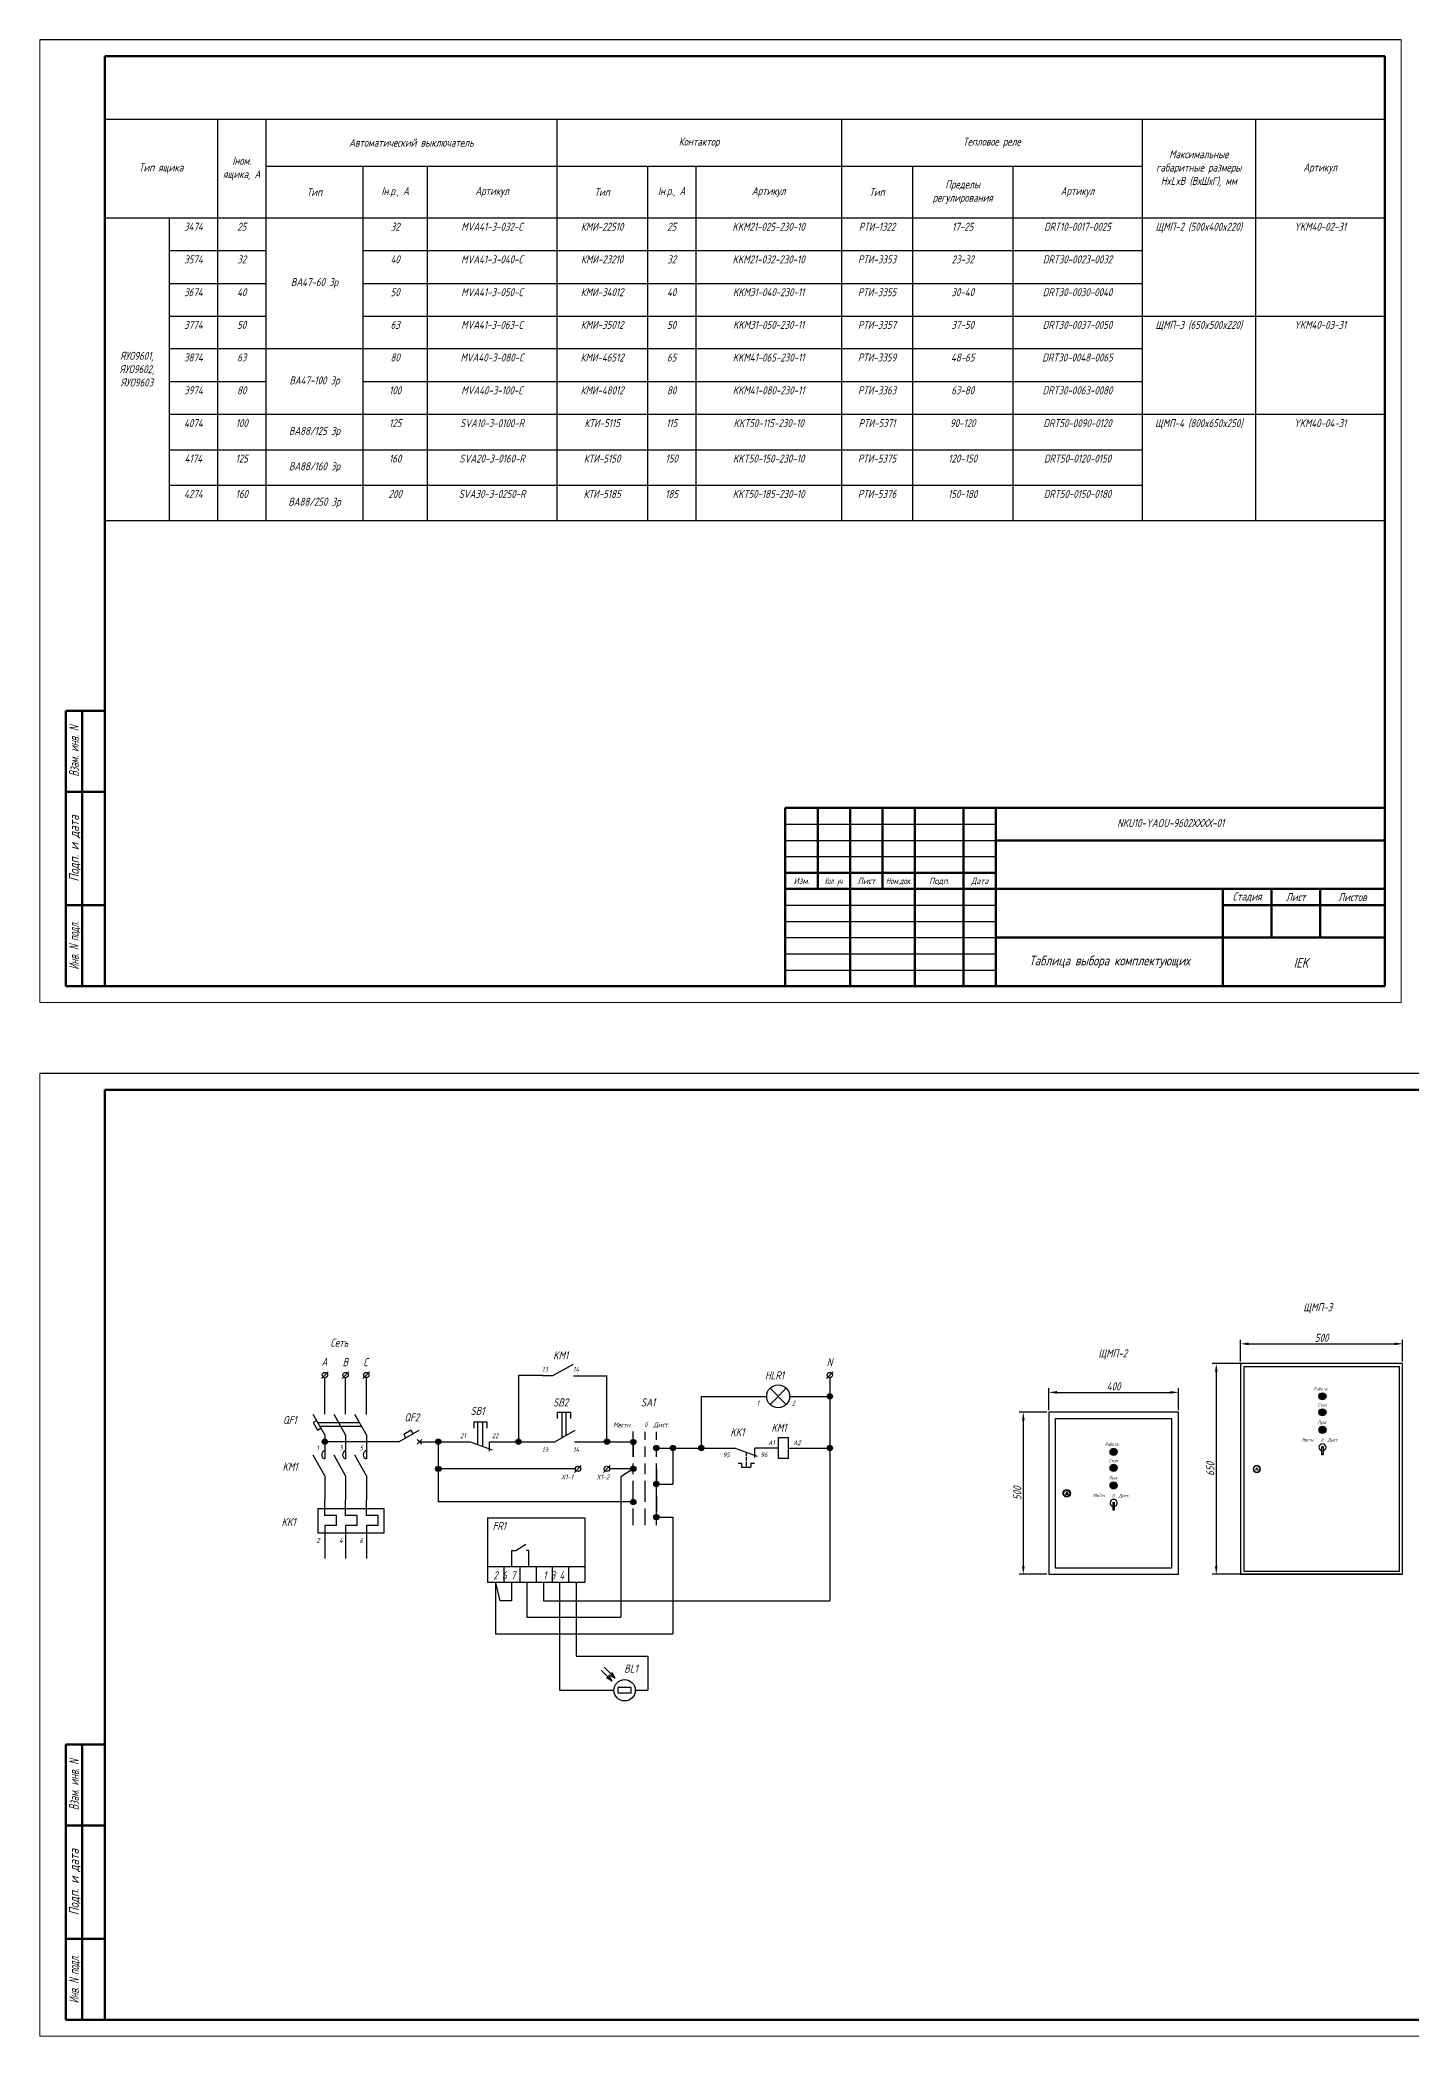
# Model space of a CAD drawing. Header units: millimetres. Extents: x 19817 to 20632, y 4601 to 5217.
# Drawn here: x 19817 to 20240, y 4601 to 5217 of the extents above; entities that cross this region are included whole.
import ezdxf
from ezdxf.enums import TextEntityAlignment as Align

# ---------------------------------------------------------------- set-up
doc = ezdxf.new("R2010")
doc.units = ezdxf.units.MM
for name, pattern in [('ACAD_ISO02W100', [15, 12, -3]), ('ACAD_ISO03W100', [30, 12, -18]), ('HIDDEN', [0.375, 0.25, -0.125])]:
    doc.linetypes.add(name, pattern=pattern)
for name, color, linetype, lineweight in [('1', 7, 'Continuous', 30), ('dimensh', 91, 'Continuous', 40), ('LAYER0VIEW0', 7, 'Continuous', 50), ('Штамп', 7, 'Continuous', 18), ('Электрические линии', 7, 'Continuous', 25)]:
    doc.layers.add(name, color=color, linetype=linetype, lineweight=lineweight)
doc.styles.add('GOST 2.304', font='CS_Gost2304.shx', dxfattribs={"oblique": 15, "height": 2.5})
doc.dimstyles.new('ISO-25', dxfattribs={"dimtxt": 2.5, "dimasz": 2.5, "dimexe": 1.25, "dimexo": 0.625, "dimtad": 1, "dimdec": 0, "dimlfac": 10, "dimtxsty": 'GOST 2.304', "dimcen": 2.5, "dimadec": 0, "dimazin": 0, "dimtfac": 1, "dimtdec": 0, "dimtmove": 0, "dimatfit": 3, "dimfxl": 0, "dimarcsym": 0})

# ---------------------------------------------------------------- blocks, each defined once
blk = doc.blocks.new('Фотореле ФР-7')
for p, q in [((-191979, 41565), (-192160, 41661)), ((-191979, 41565), (-192081, 41738)), ((-191890, 41655), (-192071, 41750)), ((-191890, 41655), (-191991, 41827))]:
    blk.add_line(p, q)
at = {"layer": 'Электрические линии'}
for p, q in [((-191979, 41565), (-192318, 41904)), ((-191890, 41655), (-192229, 41993))]:
    blk.add_line(p, q, dxfattribs=at)
blk.add_lwpolyline([(-191809, 41199), (-191392, 41199), (-191392, 41364), (-191809, 41364)], close=True, dxfattribs=at)
at = {"layer": 'Электрические линии', "ltscale": 0.000833333}
blk.add_circle((-191600, 41281), 329, dxfattribs=at)
blk = doc.blocks.new('*T22')
at = {"linetype": 'ByBlock', "lineweight": -2}
for p, q in [((0, 0), (395, 0)), ((0, 0), (0, -123.84)), ((34.8, 0), (34.8, -123.84)), ((49.74, 0), (49.74, -123.84)), ((139.48, 0), (139.48, -123.84)), ((227.33, 0), (227.33, -123.84)), ((320.13, 0), (320.13, -123.84)), ((355.07, 0), (355.07, -123.84)), ((395, 0), (395, -123.84)), ((49.74, -14.55), (320.13, -14.55)), ((79.67, -14.55), (79.67, -123.84)), ((99.54, -14.55), (99.54, -123.84)), ((167.46, -14.55), (167.46, -123.84)), ((182.39, -14.55), (182.39, -123.84)), ((249.26, -14.55), (249.26, -123.84)), ((0, -30.47), (395, -30.47)), ((19.87, -30.47), (19.87, -123.84)), ((280.2, -30.47), (280.2, -40.54)), ((19.87, -40.54), (49.74, -40.54)), ((79.67, -40.54), (320.13, -40.54)), ((19.87, -50.67), (49.74, -50.67)), ((79.67, -50.67), (320.13, -50.67)), ((19.87, -60.75), (49.74, -60.75)), ((79.67, -60.75), (395, -60.75)), ((280.2, -60.75), (280.2, -70.82)), ((19.87, -70.82), (320.13, -70.82)), ((19.87, -80.95), (49.74, -80.95)), ((79.67, -80.95), (320.13, -80.95)), ((19.87, -91.08), (395, -91.08)), ((280.2, -91.08), (280.2, -102)), ((19.87, -102), (320.13, -102)), ((19.87, -112.92), (320.13, -112.92)), ((0, -123.84), (395, -123.84))]:
    blk.add_line(p, q, dxfattribs=at)
at = {"color": 0, "linetype": 'ByBlock', "lineweight": -2}
for p, q in [((280.2, -14.55), (280.2, -30.47)), ((280.2, -40.54), (280.2, -60.75)), ((280.2, -70.82), (280.2, -91.08)), ((280.2, -102), (280.2, -123.84))]:
    blk.add_line(p, q, dxfattribs=at)
at = {"color": 0, "style": 'GOST 2.304'}
for s, insert, char_height, width, attachment_point in [('Автоматический выключатель', (94.61, -7.27), 2.4694, 86.7383, 5), ('Контактор', (183.4, -7.27), 2.469, 84.8522, 5), ('Тепловое реле', (273.73, -7.27), 2.4694, 89.8027, 5), ('Iном. ящика, А', (42.27, -15.23), 2.4694, 11.9342, 5), ('Максимальные габаритные размеры HxLxB (ВхШхГ), мм', (337.6, -15.23), 2.4694, 31.9342, 5), ('Тип ящика', (17.4, -15.23), 2.469, 31.804, 5), ('Артикул', (375.03, -15.23), 2.469, 36.9342, 5), ('Тип', (64.71, -22.51), 2.469, 26.9342, 5), ('Iн.р., А', (89.61, -22.51), 2.469, 16.8698, 5), ('Артикул', (119.51, -22.51), 2.469, 36.9342, 5), ('Тип', (153.47, -22.51), 2.469, 24.9837, 5), ('Iн.р., А', (174.93, -22.51), 2.469, 11.9342, 5), ('Артикул', (204.86, -22.51), 2.469, 41.9342, 5), ('Тип', (238.3, -22.51), 2.469, 18.9342, 5), ('Пределы регулирования', (264.73, -22.51), 2.4694, 27.9342, 5), ('Артикул', (300.16, -22.51), 2.469, 36.9342, 5), ('3474', (27.34, -31.97), 2.469, 11.9342, 2), ('25', (42.27, -31.97), 2.469, 11.9342, 2), ('32', (89.61, -31.97), 2.469, 16.8698, 2), ('MVA41-3-032-C', (119.51, -31.97), 2.4694, 36.9342, 2), ('КМИ-22510', (153.47, -31.97), 2.469, 24.9837, 2), ('25', (174.93, -31.97), 2.469, 11.9342, 2), ('KKM21-025-230-10', (204.86, -31.97), 2.4694, 41.9342, 2), ('РТИ-1322', (238.3, -31.97), 2.469, 18.9342, 2), ('17-25', (264.73, -31.97), 2.469, 27.9342, 2), ('DRT10-0017-0025', (300.16, -31.97), 2.4694, 36.9342, 2), ('ЩМП-2 (500x400x220)', (337.6, -31.97), 2.4694, 31.9342, 2), ('YKM40-02-31', (375.03, -31.97), 2.4694, 36.9342, 2), ('3574', (27.34, -42.04), 2.469, 11.9342, 2), ('32', (42.27, -42.04), 2.469, 11.9342, 2), ('40', (89.61, -42.04), 2.469, 16.8698, 2), ('MVA41-3-040-C', (119.51, -42.04), 2.4694, 36.9342, 2), ('КМИ-23210', (153.47, -42.04), 2.469, 24.9837, 2), ('32', (174.93, -42.04), 2.469, 11.9342, 2), ('KKM21-032-230-10', (204.86, -42.04), 2.4694, 41.9342, 2), ('РТИ-3353', (238.3, -42.04), 2.469, 18.9342, 2), ('23-32', (264.73, -42.04), 2.469, 27.9342, 2), ('DRT30-0023-0032', (300.16, -42.04), 2.4694, 36.9342, 2), ('ВА47-{\\C7;60} Зр', (64.71, -50.64), 2.4694, 26.9342, 5), ('3674', (27.34, -52.17), 2.469, 11.9342, 2), ('40', (42.27, -52.17), 2.469, 11.9342, 2), ('50', (89.61, -52.17), 2.469, 16.8698, 2), ('MVA41-3-050-C', (119.51, -52.17), 2.4694, 36.9342, 2), ('КМИ-34012', (153.47, -52.17), 2.469, 24.9837, 2), ('40', (174.93, -52.17), 2.469, 11.9342, 2), ('KKM31-040-230-11', (204.86, -52.17), 2.4694, 41.9342, 2), ('РТИ-3355', (238.3, -52.17), 2.469, 18.9342, 2), ('30-40', (264.73, -52.17), 2.469, 27.9342, 2), ('DRT30-0030-0040', (300.16, -52.17), 2.4694, 36.9342, 2), ('3774', (27.34, -62.25), 2.469, 11.9342, 2), ('50', (42.27, -62.25), 2.469, 11.9342, 2), ('63', (89.61, -62.25), 2.469, 16.8698, 2), ('MVA41-3-063-C', (119.51, -62.25), 2.4694, 36.9342, 2), ('КМИ-35012', (153.47, -62.25), 2.469, 24.9837, 2), ('50', (174.93, -62.25), 2.469, 11.9342, 2), ('KKM31-050-230-11', (204.86, -62.25), 2.4694, 41.9342, 2), ('РТИ-3357', (238.3, -62.25), 2.469, 18.9342, 2), ('37-50', (264.73, -62.25), 2.469, 27.9342, 2), ('DRT30-0037-0050', (300.16, -62.25), 2.4694, 36.9342, 2), ('ЩМП-3 (650x500x220)', (337.6, -62.25), 2.4694, 31.9342, 2), ('YKM40-03-31', (375.03, -62.25), 2.4694, 36.9342, 2), ('ЯУО9601, ЯУО9602, ЯУО9603', (9.93, -77.16), 2.4694, 16.8698, 5), ('3874', (27.34, -72.32), 2.469, 11.9342, 2), ('63', (42.27, -72.32), 2.469, 11.9342, 2), ('80', (89.61, -72.32), 2.469, 16.8698, 2), ('MVA40-3-080-C', (119.51, -72.32), 2.4694, 36.9342, 2), ('КМИ-46512', (153.47, -72.32), 2.469, 24.9837, 2), ('65', (174.93, -72.32), 2.469, 11.9342, 2), ('KKM41-065-230-11', (204.86, -72.32), 2.4694, 41.9342, 2), ('РТИ-3359', (238.3, -72.32), 2.469, 18.9342, 2), ('48-65', (264.73, -72.32), 2.469, 27.9342, 2), ('DRT30-0048-0065', (300.16, -72.32), 2.4694, 36.9342, 2), ('ВА47-100 Зр', (64.71, -80.95), 2.4694, 26.9342, 5), ('3974', (27.34, -82.45), 2.469, 11.9342, 2), ('80', (42.27, -82.45), 2.469, 11.9342, 2), ('100', (89.61, -82.45), 2.469, 16.8698, 2), ('MVA40-3-100-C', (119.51, -82.45), 2.4694, 36.9342, 2), ('КМИ-48012', (153.47, -82.45), 2.469, 24.9837, 2), ('80', (174.93, -82.45), 2.469, 11.9342, 2), ('KKM41-080-230-11', (204.86, -82.45), 2.4694, 41.9342, 2), ('РТИ-3363', (238.3, -82.45), 2.469, 18.9342, 2), ('63-80', (264.73, -82.45), 2.469, 27.9342, 2), ('DRT30-0063-0080', (300.16, -82.45), 2.4694, 36.9342, 2), ('ЩМП-4 (800x650x250)', (337.6, -92.58), 2.4694, 31.9342, 2), ('4074', (27.34, -92.58), 2.469, 11.9342, 2), ('100', (42.27, -92.58), 2.469, 11.9342, 2), ('ВА88/125 Зр', (64.71, -96.54), 2.4694, 26.9342, 5), ('125', (89.61, -92.58), 2.469, 16.8698, 2), ('SVA10-3-0100-R', (119.51, -92.58), 2.4694, 36.9342, 2), ('КТИ-5115', (153.47, -92.58), 2.469, 24.9837, 2), ('115', (174.93, -92.58), 2.469, 11.9342, 2), ('KKT50-115-230-10', (204.86, -92.58), 2.4694, 41.9342, 2), ('РТИ-5371', (238.3, -92.58), 2.469, 18.9342, 2), ('90-120', (264.73, -92.58), 2.469, 27.9342, 2), ('DRT50-0090-0120', (300.16, -92.58), 2.4694, 36.9342, 2), ('YKM40-04-31', (375.03, -92.58), 2.4694, 36.9342, 2), ('4174', (27.34, -103.5), 2.469, 11.9342, 2), ('125', (42.27, -103.5), 2.469, 11.9342, 2), ('160', (89.61, -103.5), 2.469, 16.8698, 2), ('SVA20-3-0160-R', (119.51, -103.5), 2.4694, 36.9342, 2), ('КТИ-5150', (153.47, -103.5), 2.469, 24.9837, 2), ('150', (174.93, -103.5), 2.469, 11.9342, 2), ('KKT50-150-230-10', (204.86, -103.5), 2.4694, 41.9342, 2), ('РТИ-5375', (238.3, -103.5), 2.469, 18.9342, 2), ('120-150', (264.73, -103.5), 2.469, 27.9342, 2), ('DRT50-0120-0150', (300.16, -103.5), 2.4694, 36.9342, 2), ('ВА88/160 Зр', (64.71, -107.46), 2.4694, 26.9342, 5), ('4274', (27.34, -114.42), 2.469, 11.9342, 2), ('160', (42.27, -114.42), 2.469, 11.9342, 2), ('ВА88/250 Зр', (64.71, -118.38), 2.4694, 26.9342, 5), ('200', (89.61, -114.42), 2.469, 16.8698, 2), ('SVA30-3-0250-R', (119.51, -114.42), 2.4694, 36.9342, 2), ('КТИ-5185', (153.47, -114.42), 2.469, 24.9837, 2), ('185', (174.93, -114.42), 2.469, 11.9342, 2), ('KKT50-185-230-10', (204.86, -114.42), 2.4694, 41.9342, 2), ('РТИ-5376', (238.3, -114.42), 2.469, 18.9342, 2), ('150-180', (264.73, -114.42), 2.469, 27.9342, 2), ('DRT50-0150-0180', (300.16, -114.42), 2.4694, 36.9342, 2)]:
    blk.add_mtext(s, dxfattribs=dict(at, insert=insert, char_height=char_height, width=width, attachment_point=attachment_point))
blk = doc.blocks.new('*D26')
at = {"color": 0, "lineweight": -2}
for p, q in [((20128.63, 4794.6), (20128.63, 4801.36)), ((20131.13, 4800.11), (20166.13, 4800.11)), ((20168.63, 4794.6), (20168.63, 4801.36))]:
    blk.add_line(p, q, dxfattribs=at)
at = {"color": 0}
for points in [[(20131.13, 4800.52), (20131.13, 4799.69), (20128.63, 4800.11)], [(20166.13, 4800.52), (20166.13, 4799.69), (20168.63, 4800.11)]]:
    blk.add_solid(points, dxfattribs=at)
at = {"layer": 'DEFPOINTS', "color": 0}
for p in [(20168.63, 4800.11), (20128.63, 4793.97), (20168.63, 4793.97)]:
    blk.add_point(p, dxfattribs=at)
at = {"color": 0, "insert": (20148.63, 4801.98), "char_height": 2.5, "attachment_point": 5, "style": 'GOST 2.304'}
blk.add_mtext('400', dxfattribs=at)
blk = doc.blocks.new('*D27')
at = {"color": 0, "lineweight": -2}
for p, q in [((20128.01, 4793.97), (20119.52, 4793.97)), ((20120.77, 4791.47), (20120.77, 4746.47)), ((20128.01, 4743.97), (20119.52, 4743.97))]:
    blk.add_line(p, q, dxfattribs=at)
at = {"color": 0}
for points in [[(20120.36, 4791.47), (20121.19, 4791.47), (20120.77, 4793.97)], [(20120.36, 4746.47), (20121.19, 4746.47), (20120.77, 4743.97)]]:
    blk.add_solid(points, dxfattribs=at)
at = {"layer": 'DEFPOINTS', "color": 0}
for p in [(20128.63, 4793.97), (20120.77, 4743.97), (20128.63, 4743.97)]:
    blk.add_point(p, dxfattribs=at)
at = {"color": 0, "insert": (20118.9, 4768.97), "char_height": 2.5, "attachment_point": 5, "rotation": 90, "style": 'GOST 2.304'}
blk.add_mtext('500', dxfattribs=at)
blk = doc.blocks.new('A$C6AA475F1')
at = {"layer": '1', "const_width": 1}
for points in [[(0, -0.7, -1.109836), (0.2, 0.7, 0.112972)], [(0, -0.7, 1.681988), (-0.6, 0.4, -0.112972)]]:
    blk.add_lwpolyline(points, format="xyb", dxfattribs=at)
blk = doc.blocks.new('A$C7DA16C92')
at = {"layer": '1'}
blk.add_blockref('A$C6AA475F1', (0, 0), dxfattribs=at)
blk = doc.blocks.new('*D28')
at = {"color": 0, "lineweight": -2}
for p, q in [((20237.2, 4808.97), (20179.07, 4808.97)), ((20180.32, 4806.47), (20180.32, 4746.47)), ((20237.2, 4743.97), (20179.07, 4743.97))]:
    blk.add_line(p, q, dxfattribs=at)
at = {"color": 0}
for points in [[(20179.9, 4806.47), (20180.74, 4806.47), (20180.32, 4808.97)], [(20179.9, 4746.47), (20180.74, 4746.47), (20180.32, 4743.97)]]:
    blk.add_solid(points, dxfattribs=at)
at = {"layer": 'DEFPOINTS', "color": 0}
for p in [(20237.82, 4808.97), (20180.32, 4743.97), (20237.82, 4743.97)]:
    blk.add_point(p, dxfattribs=at)
at = {"color": 0, "insert": (20178.45, 4776.47), "char_height": 2.5, "attachment_point": 5, "rotation": 90, "style": 'GOST 2.304'}
blk.add_mtext('650', dxfattribs=at)
blk = doc.blocks.new('*D29')
at = {"color": 0, "lineweight": -2}
for p, q in [((20187.82, 4809.6), (20187.82, 4816.33)), ((20190.32, 4815.08), (20235.32, 4815.08)), ((20237.82, 4809.6), (20237.82, 4816.33))]:
    blk.add_line(p, q, dxfattribs=at)
at = {"color": 0}
for points in [[(20190.32, 4815.49), (20190.32, 4814.66), (20187.82, 4815.08)], [(20235.32, 4815.49), (20235.32, 4814.66), (20237.82, 4815.08)]]:
    blk.add_solid(points, dxfattribs=at)
at = {"layer": 'DEFPOINTS', "color": 0}
for p in [(20237.82, 4815.08), (20187.82, 4808.97), (20237.82, 4808.97)]:
    blk.add_point(p, dxfattribs=at)
at = {"color": 0, "insert": (20212.82, 4816.95), "char_height": 2.5, "attachment_point": 5, "style": 'GOST 2.304'}
blk.add_mtext('500', dxfattribs=at)

msp = doc.modelspace()

# ---------------------------------------------------------------- hatches: boundary and pattern name
h = msp.add_hatch(color=256)
h.paths.add_polyline_path([(20061.08, 4799.69), (20061.08, 4798.05, 0.414214), (20061.9, 4798.87, 0.414214)])
h.paths.add_polyline_path([(20060.27, 4798.97, 0.450749), (20061.08, 4798.05), (20061.08, 4798.97)])
h.paths.add_polyline_path([(20061.08, 4799.69, 0.378599), (20060.27, 4798.97), (20061.08, 4798.97)])
h = msp.add_hatch(color=1)
edge = h.paths.add_edge_path()
edge.add_arc((20213.08, 4798.89), 1.1, 0, 360)
h = msp.add_hatch(color=1)
edge = h.paths.add_edge_path()
edge.add_arc((20213.08, 4793.95), 1.1, 0, 360)
h = msp.add_hatch(color=3)
edge = h.paths.add_edge_path()
edge.add_arc((20213.08, 4788.54), 1.1, 0, 360)
at = {"linetype": 'ACAD_ISO03W100'}
h = msp.add_hatch(color=256, dxfattribs=at)
edge = h.paths.add_edge_path()
edge.add_arc((19905.23, 4784.88), 0.818, 0, 360)
h = msp.add_hatch(color=256, dxfattribs=at)
edge = h.paths.add_edge_path()
edge.add_arc((19940.24, 4784.88), 0.818, 0, 360)
h = msp.add_hatch(color=256)
h.paths.add_polyline_path([(19965.01, 4785.7), (19965.01, 4784.06, 0.414214), (19965.82, 4784.88, 0.414214)])
h.paths.add_polyline_path([(19964.19, 4784.98, 0.450749), (19965.01, 4784.06), (19965.01, 4784.98)])
h.paths.add_polyline_path([(19965.01, 4785.7, 0.378599), (19964.19, 4784.98), (19965.01, 4784.98)])
h = msp.add_hatch(color=256)
h.paths.add_polyline_path([(19992.3, 4785.7), (19992.3, 4784.06, 0.414214), (19993.12, 4784.88, 0.414214)])
h.paths.add_polyline_path([(19991.49, 4784.98, 0.450749), (19992.3, 4784.06), (19992.3, 4784.98)])
h.paths.add_polyline_path([(19992.3, 4785.7, 0.378599), (19991.49, 4784.98), (19992.3, 4784.98)])
h = msp.add_hatch(color=256)
h.paths.add_polyline_path([(20000.41, 4785.6), (20000.41, 4783.96, 0.414214), (20001.22, 4784.78, 0.414214)])
h.paths.add_polyline_path([(19999.59, 4784.88, 0.450749), (20000.41, 4783.96), (20000.41, 4784.88)])
h.paths.add_polyline_path([(20000.41, 4785.6, 0.378599), (19999.59, 4784.88), (20000.41, 4784.88)])
h = msp.add_hatch(color=256)
h.paths.add_polyline_path([(20007.54, 4783.75), (20007.54, 4782.12, 0.414214), (20008.36, 4782.93, 0.414214)])
h.paths.add_polyline_path([(20006.73, 4783.03, 0.030787), (20006.72, 4782.93, 0.414214), (20007.54, 4782.12), (20007.54, 4783.03)])
h.paths.add_polyline_path([(20007.54, 4783.75, 0.378599), (20006.73, 4783.03), (20007.54, 4783.03)])
h = msp.add_hatch(color=256)
h.paths.add_polyline_path([(20012.66, 4783.75), (20012.66, 4782.12, 0.414214), (20013.48, 4782.93, 0.414214)])
h.paths.add_polyline_path([(20011.85, 4783.03, 0.450749), (20012.66, 4782.12), (20012.66, 4783.03)])
h.paths.add_polyline_path([(20012.66, 4783.75, 0.378599), (20011.85, 4783.03), (20012.66, 4783.03)])
h = msp.add_hatch(color=256)
h.paths.add_polyline_path([(20021.43, 4783.75), (20021.43, 4782.12, 0.414214), (20022.25, 4782.93, 0.414214)])
h.paths.add_polyline_path([(20020.62, 4783.03, 0.450749), (20021.43, 4782.12), (20021.43, 4783.03)])
h.paths.add_polyline_path([(20021.43, 4783.75, 0.378599), (20020.62, 4783.03), (20021.43, 4783.03)])
h = msp.add_hatch(color=256)
h.paths.add_polyline_path([(20061.08, 4783.75), (20061.08, 4782.12, 0.414214), (20061.9, 4782.93, 0.414214)])
h.paths.add_polyline_path([(20060.27, 4783.03, 0.450749), (20061.08, 4782.12), (20061.08, 4783.03)])
h.paths.add_polyline_path([(20061.08, 4783.75, 0.378599), (20060.27, 4783.03), (20061.08, 4783.03)])
h = msp.add_hatch(color=1)
edge = h.paths.add_edge_path()
edge.add_arc((20148.63, 4781.75), 1.1, 0, 360)
h = msp.add_hatch(color=256, dxfattribs=at)
edge = h.paths.add_edge_path()
edge.add_arc((19940.24, 4776.52), 0.818, 0, 360)
h = msp.add_hatch(color=256)
h.paths.add_polyline_path([(20000.41, 4777.34), (20000.41, 4775.7, 0.414214), (20001.22, 4776.52, 0.414214)])
h.paths.add_polyline_path([(19999.59, 4776.62, 0.030787), (19999.59, 4776.52, 0.414214), (20000.41, 4775.7), (20000.41, 4776.62)])
h.paths.add_polyline_path([(20000.41, 4777.34, 0.378599), (19999.59, 4776.62), (20000.41, 4776.62)])
h = msp.add_hatch(color=1)
edge = h.paths.add_edge_path()
edge.add_arc((20148.63, 4776.81), 1.1, 0, 360)
h = msp.add_hatch(color=256)
h.paths.add_polyline_path([(20007.54, 4772.63), (20007.54, 4770.99, 0.414214), (20008.36, 4771.81, 0.414214)])
h.paths.add_polyline_path([(20006.73, 4771.91, 0.030787), (20006.72, 4771.81, 0.414214), (20007.54, 4770.99), (20007.54, 4771.91)])
h.paths.add_polyline_path([(20007.54, 4772.63, 0.378599), (20006.73, 4771.91), (20007.54, 4771.91)])
h = msp.add_hatch(color=3)
edge = h.paths.add_edge_path()
edge.add_arc((20148.63, 4771.4), 1.1, 0, 360)
h = msp.add_hatch(color=256)
h.paths.add_polyline_path([(20000.41, 4767.13), (20000.41, 4765.49, 0.414214), (20001.22, 4766.31, 0.414214)])
h.paths.add_polyline_path([(19999.59, 4766.41, 0.030787), (19999.59, 4766.31, 0.414214), (20000.41, 4765.49), (20000.41, 4766.41)])
h.paths.add_polyline_path([(20000.41, 4767.13, 0.378599), (19999.59, 4766.41), (20000.41, 4766.41)])
h = msp.add_hatch(color=256)
h.paths.add_polyline_path([(20007.54, 4762.42), (20007.54, 4760.78, 0.414214), (20008.36, 4761.6, 0.414214)])
h.paths.add_polyline_path([(20006.73, 4761.7, 0.030787), (20006.72, 4761.6, 0.414214), (20007.54, 4760.78), (20007.54, 4761.7)])
h.paths.add_polyline_path([(20007.54, 4762.42, 0.378599), (20006.73, 4761.7), (20007.54, 4761.7)])

# ---------------------------------------------------------------- linework, layer by layer
at = {"color": 7, "ltscale": 100}
for p, q in [((20237.33, 5217.44), (19817.33, 5217.44)), ((19992.33, 5212.44), (20232.33, 5212.44)), ((20632.33, 4898.47), (19817.33, 4898.47))]:
    msp.add_line(p, q, dxfattribs=at)
at = {"color": 0, "linetype": 'ACAD_ISO03W100'}
for p, q in [((19906.27, 4806.48), (19904.18, 4804.38)), ((19912.65, 4806.48), (19910.57, 4804.38)), ((19919.06, 4806.49), (19916.98, 4804.39)), ((20062.09, 4806.49), (20060.01, 4804.39)), ((19984.38, 4777.54), (19982.3, 4775.43)), ((19993.32, 4777.54), (19991.23, 4775.43))]:
    msp.add_line(p, q, dxfattribs=at)
for p, q in [((19905.23, 4793.34), (19905.23, 4804.65)), ((19911.64, 4793.42), (19911.64, 4804.65)), ((19918.06, 4793.31), (19918.05, 4804.65)), ((19965.01, 4805.28), (19965.01, 4785.7)), ((19972.44, 4805.28), (19965.01, 4805.28)), ((19972.44, 4805.28), (19975.63, 4805.28)), ((19975.63, 4805.28), (19981.97, 4808.82)), ((19981.97, 4805.26), (19986.14, 4805.26)), ((19986.14, 4805.26), (19992.3, 4805.24)), ((19992.3, 4785.67), (19992.3, 4805.28)), ((20061.08, 4804.66), (20061.08, 4735.78)), ((20021.43, 4798.87), (20041.58, 4798.87)), ((20021.44, 4782.93), (20021.44, 4798.87)), ((20042.62, 4796.37), (20047.62, 4801.37)), ((20042.62, 4801.37), (20047.62, 4796.37)), ((20048.66, 4798.87), (20061.08, 4798.87)), ((19905.23, 4786.98), (19901.68, 4793.31)), ((19911.64, 4786.98), (19908.09, 4793.31)), ((19918.05, 4786.98), (19914.5, 4793.31)), ((19980.26, 4793.91), (19976.98, 4793.91)), ((19976.98, 4793.91), (19976.98, 4792.01)), ((19981.05, 4793.91), (19977.79, 4793.91)), ((19978.35, 4793.91), (19978.35, 4786.1)), ((19979.75, 4786.9), (19979.75, 4793.91)), ((19981.05, 4793.91), (19981.05, 4792.01)), ((19902.76, 4791.39), (19901.63, 4790.86)), ((19901.63, 4790.86), (19902.96, 4788.49)), ((19902.96, 4788.49), (19904.04, 4789.1)), ((19903.19, 4790.81), (19915.9, 4790.81)), ((19903.68, 4789.66), (19916.54, 4789.66)), ((19905.23, 4786.98), (19905.23, 4784.19)), ((19911.64, 4786.98), (19911.64, 4779.58)), ((19918.05, 4786.98), (19918.05, 4779.58)), ((19928.05, 4784.88), (19934.39, 4788.43)), ((19931.93, 4788.48), (19929.57, 4787.15)), ((19929.57, 4787.15), (19930.17, 4786.07)), ((19932.46, 4787.35), (19931.93, 4788.48)), ((19951.19, 4791), (19954.46, 4791)), ((19951.2, 4791), (19951.2, 4789.1)), ((19951.98, 4791), (19955.27, 4791)), ((19952.49, 4783.98), (19952.49, 4791)), ((19953.9, 4791), (19953.9, 4783.46)), ((19955.27, 4791), (19955.27, 4789.1)), ((19976.17, 4784.88), (19982.51, 4788.43)), ((20000.41, 4780.17), (20000.41, 4788.04)), ((20004.11, 4785.51), (20004.11, 4787.95)), ((20007.54, 4785.51), (20007.54, 4787.95)), ((19905.23, 4774.35), (19901.68, 4780.69)), ((19928.05, 4784.88), (19905.23, 4784.88)), ((19905.23, 4784.19), (19905.23, 4779.58)), ((19911.64, 4774.35), (19908.09, 4780.69)), ((19918.05, 4774.35), (19914.5, 4780.69)), ((19933.71, 4784.17), (19935.13, 4785.59)), ((19933.71, 4785.59), (19935.13, 4784.17)), ((19934.42, 4784.88), (19940.24, 4784.88)), ((19940.24, 4784.88), (19950.06, 4784.88)), ((19940.24, 4784.88), (19940.24, 4766.31)), ((19950.06, 4784.88), (19956.84, 4782.38)), ((19956.06, 4784.88), (19964.19, 4784.88)), ((19956.07, 4781.97), (19956.07, 4784.88)), ((19965.82, 4784.88), (19976.17, 4784.88)), ((19982.3, 4784.88), (19991.49, 4784.88)), ((19993.12, 4784.88), (19996.86, 4784.88)), ((19996.86, 4784.88), (20000.41, 4784.88)), ((20000.41, 4784.78), (20000.41, 4780.17)), ((20004.11, 4780.18), (20004.11, 4783.44)), ((20007.54, 4780.18), (20007.54, 4783.44)), ((20007.54, 4782.93), (20011.84, 4782.93)), ((20012.66, 4782.12), (20012.66, 4771.81)), ((20013.48, 4782.93), (20014.51, 4782.93)), ((20014.51, 4782.93), (20020.61, 4782.93)), ((20022.25, 4782.93), (20031.9, 4782.93)), ((20031.9, 4782.93), (20038.69, 4780.43)), ((20037.91, 4780.03), (20037.91, 4782.93)), ((20045.22, 4782.93), (20037.91, 4782.93)), ((20048.26, 4782.93), (20061.08, 4782.93)), ((19905.23, 4774.35), (19905.23, 4766.96)), ((19911.64, 4774.35), (19911.64, 4766.96)), ((19918.05, 4774.35), (19918.05, 4766.96)), ((19982.55, 4776.52), (19940.24, 4776.52)), ((20000.41, 4776.52), (19993.14, 4776.52)), ((20000.41, 4776.52), (19996.62, 4774.06)), ((19996.62, 4774.06), (19996.62, 4730.78)), ((20000.41, 4774.89), (20000.41, 4778.15)), ((20004.11, 4774.89), (20004.11, 4778.15)), ((20007.54, 4771.81), (20007.54, 4778.15)), ((20007.54, 4776.52), (20007.54, 4771.91)), ((20032.81, 4778.29), (20033.85, 4778.29)), ((20033.85, 4778.29), (20033.85, 4777.02)), ((20033.85, 4777.02), (20036.74, 4777.02)), ((20036.74, 4778.29), (20037.78, 4778.29)), ((20036.74, 4778.29), (20036.74, 4777.02)), ((20000.41, 4769.56), (20000.41, 4772.82)), ((20000.41, 4766.31), (20000.41, 4769.56)), ((20004.11, 4769.56), (20004.11, 4772.82)), ((20004.11, 4766.31), (20004.11, 4769.56)), ((20007.54, 4769.56), (20007.54, 4772.82)), ((20007.54, 4771.81), (20012.66, 4771.81)), ((20007.54, 4763.23), (20007.54, 4769.56)), ((20007.54, 4767.94), (20007.54, 4763.33)), ((20000.41, 4766.31), (19940.24, 4766.31)), ((20000.41, 4760.98), (20000.41, 4764.24)), ((20000.41, 4759.16), (20000.41, 4761.68)), ((20004.11, 4760.98), (20004.11, 4764.24)), ((20004.11, 4759.16), (20004.11, 4761.6)), ((20007.54, 4760.98), (20007.54, 4764.24)), ((20007.54, 4761.6), (20012.66, 4761.6)), ((20007.54, 4759.16), (20007.54, 4761.6)), ((20012.66, 4761.6), (20012.66, 4725.57)), ((19905.23, 4755.5), (19905.23, 4748.84)), ((19911.64, 4755.5), (19911.64, 4748.84)), ((19918.05, 4755.5), (19918.05, 4748.88)), ((19955.43, 4761.43), (19955.43, 4741.4)), ((19962.91, 4746.4), (19962.91, 4751.36)), ((19962.91, 4751.36), (19964.19, 4751.36)), ((19964.19, 4751.36), (19967.31, 4753.29)), ((19968.24, 4751.36), (19967.48, 4751.36)), ((19968.24, 4746.4), (19968.24, 4751.36)), ((19955.43, 4746.4), (19985.43, 4746.4)), ((19960.43, 4746.4), (19960.43, 4741.4)), ((19965.43, 4746.4), (19965.43, 4741.4)), ((19970.43, 4746.4), (19970.43, 4741.4)), ((19975.43, 4746.4), (19975.43, 4741.4)), ((19980.43, 4746.4), (19980.43, 4741.4)), ((19957.91, 4741.4), (19957.91, 4725.57)), ((19957.91, 4741.4), (19959.24, 4735.78)), ((19962.84, 4741.4), (19962.84, 4735.78)), ((19967.58, 4741.4), (19967.58, 4730.78)), ((19972.69, 4741.4), (19972.69, 4735.78)), ((19977.67, 4741.4), (19977.67, 4708.19)), ((19982.76, 4741.4), (19982.76, 4718.75)), ((19962.84, 4735.78), (19959.24, 4735.78)), ((19967.58, 4730.78), (19996.62, 4730.78)), ((19972.69, 4735.78), (20061.08, 4735.78)), ((19957.91, 4725.57), (20012.66, 4725.57)), ((19982.76, 4718.75), (20004.93, 4718.75)), ((20004.93, 4718.75), (20004.93, 4708.19)), ((20001.01, 4708.19), (20004.93, 4708.19))]:
    msp.add_line(p, q)
at = {"linetype": 'ACAD_ISO02W100', "ltscale": 0.1}
msp.add_line((20035.29, 4781.68), (20035.29, 4777.02), dxfattribs=at)
at = {"color": 0}
for p, q in [((19905.23, 4762.16), (19905.23, 4766.96)), ((19908.86, 4762.16), (19905.23, 4762.16)), ((19908.86, 4759.06), (19908.86, 4762.16)), ((19911.64, 4762.16), (19911.64, 4766.96)), ((19915.27, 4762.16), (19911.64, 4762.16)), ((19915.27, 4759.06), (19915.27, 4762.16)), ((19918.05, 4762.16), (19918.05, 4766.96)), ((19921.68, 4762.16), (19918.05, 4762.16)), ((19921.68, 4759.06), (19921.68, 4762.16)), ((19905.23, 4759.06), (19905.23, 4755.5)), ((19908.86, 4759.06), (19905.23, 4759.06)), ((19911.64, 4759.06), (19911.64, 4755.5)), ((19915.27, 4759.06), (19911.64, 4759.06)), ((19918.05, 4759.06), (19918.05, 4755.5)), ((19921.68, 4759.06), (19918.05, 4759.06))]:
    msp.add_line(p, q, dxfattribs=at)
for points in [[(20237.82, 4743.97), (20237.82, 4808.97), (20187.82, 4808.97), (20187.82, 4743.97)], [(20236.82, 4744.97), (20236.82, 4807.97), (20188.82, 4807.97), (20188.82, 4744.97)], [(20168.63, 4743.97), (20168.63, 4793.97), (20128.63, 4793.97), (20128.63, 4743.97)], [(20045.22, 4786.16), (20048.26, 4786.16), (20048.26, 4779.71), (20045.22, 4779.71)], [(20166.63, 4745.97), (20166.63, 4791.97), (20130.63, 4791.97), (20130.63, 4745.97)], [(20212.92, 4783.4), (20213.27, 4783.4), (20213.27, 4780.86), (20212.92, 4780.86)], [(19903.23, 4764.23), (19923.49, 4764.23), (19923.49, 4756.7), (19903.23, 4756.7)], [(20148.47, 4766.26), (20148.82, 4766.26), (20148.82, 4763.72), (20148.47, 4763.72)]]:
    msp.add_lwpolyline(points, close=True)
msp.add_lwpolyline([(19955.43, 4761.43), (19985.43, 4761.43), (19985.43, 4741.4), (19955.43, 4741.4)])
at = {"color": 0, "linetype": 'ByBlock'}
for centre in [(19905.26, 4805.46), (19911.64, 4805.46), (19918.05, 4805.47), (20061.08, 4805.47), (20061.08, 4798.87), (20061.08, 4798.87), (19905.23, 4784.88), (19940.24, 4784.88), (19965.01, 4784.88), (19965.01, 4784.88), (19992.3, 4784.88), (19992.3, 4784.88), (20000.41, 4784.78), (20007.54, 4782.93), (20012.66, 4782.93), (20012.66, 4782.93), (20021.43, 4782.93), (20021.43, 4782.93), (20061.08, 4782.93), (20061.08, 4782.93), (19940.24, 4776.52), (19983.37, 4776.52), (19992.3, 4776.52), (20000.41, 4776.52), (20007.54, 4771.81), (20000.41, 4766.31), (20007.54, 4761.6)]:
    msp.add_circle(centre, 0.818, dxfattribs=at)
for centre, radius in [((20045.12, 4798.87), 3.54), ((20213.08, 4798.89), 1.1), ((20213.08, 4793.95), 1.1), ((20213.08, 4788.54), 1.1), ((20148.63, 4781.75), 1.1), ((20148.63, 4776.81), 1.1), ((20148.63, 4771.4), 1.1)]:
    msp.add_circle(centre, radius)
for centre, radius, start, end in [((19905.61, 4780.85), 1.33, 106.86289, 253.13711), ((19912.02, 4780.85), 1.33, 106.86289, 253.13711), ((19918.43, 4780.85), 1.33, 106.86289, 253.13711), ((20213.08, 4783.13), 1.1, 279.89144, 261.80976), ((20148.63, 4765.99), 1.1, 279.89144, 261.80976)]:
    msp.add_arc(centre, radius, start, end)
at = {"layer": 'LAYER0VIEW0', "color": 0, "linetype": 'Continuous', "lineweight": 20, "flags": 128}
msp.add_lwpolyline([(20192.82, 4776.94), (20192.42, 4776.24), (20193.22, 4776.24)], close=True, dxfattribs=at)
at = {"layer": 'LAYER0VIEW0', "linetype": 'Continuous', "lineweight": -2, "flags": 128}
msp.add_lwpolyline([(20134.17, 4769.44), (20133.77, 4768.74), (20134.57, 4768.74)], close=True, dxfattribs=at)
at = {"layer": 'LAYER0VIEW0', "color": 0, "lineweight": 20}
for radius in [1.15, 1.15, 0.95]:
    msp.add_circle((20192.82, 4776.47), radius, dxfattribs=at)
at = {"layer": 'LAYER0VIEW0', "lineweight": -2}
for radius in [1.15, 1.15, 0.95]:
    msp.add_circle((20134.17, 4768.97), radius, dxfattribs=at)
at = {"layer": 'Штамп', "ltscale": 0.083333}
for p, q in [((19817.33, 5217.44), (19817.33, 4920.44)), ((20237.33, 5217.44), (20237.33, 4920.44)), ((20237.33, 4920.44), (19817.33, 4920.44)), ((19817.33, 4898.47), (19817.33, 4601.47)), ((20632.33, 4601.47), (19817.33, 4601.47))]:
    msp.add_line(p, q, dxfattribs=at)
at = {"layer": 'Штамп', "color": 7, "ltscale": 0.083333}
for p, q in [((19817.33, 5217.44), (20237.33, 5217.44)), ((19817.33, 4898.47), (20237.33, 4898.47))]:
    msp.add_line(p, q, dxfattribs=at)
at = {"layer": 'Штамп', "color": 7, "lineweight": 60, "ltscale": 0.083333}
for p, q in [((20232.33, 5212.44), (19837.33, 5212.44)), ((20627.33, 4893.47), (19837.33, 4893.47)), ((19825.33, 4606.47), (20442.33, 4606.47))]:
    msp.add_line(p, q, dxfattribs=at)
at = {"layer": 'Штамп', "lineweight": 60, "ltscale": 0.083333}
for p, q in [((19837.33, 5212.44), (19837.33, 4925.44)), ((20232.33, 4925.44), (20232.33, 5212.44)), ((19825.33, 4925.44), (20230.23, 4925.44)), ((19837.33, 4893.47), (19837.33, 4606.47))]:
    msp.add_line(p, q, dxfattribs=at)
at = {"layer": 'Штамп', "linetype": 'Continuous', "lineweight": 60}
for p, q in [((19825.33, 4925.44), (19825.33, 5010.44)), ((19825.33, 5010.44), (19837.33, 5010.44)), ((19830.33, 4925.44), (19830.33, 5010.44)), ((19825.33, 4985.44), (19837.33, 4985.44)), ((19825.33, 4950.44), (19837.33, 4950.44)), ((19837.33, 4925.44), (19825.33, 4925.44)), ((19825.33, 4606.47), (19825.33, 4691.47)), ((19825.33, 4691.47), (19837.33, 4691.47)), ((19830.33, 4606.47), (19830.33, 4691.47)), ((19825.33, 4666.47), (19837.33, 4666.47)), ((19825.33, 4631.47), (19837.33, 4631.47)), ((19837.33, 4606.47), (19825.33, 4606.47))]:
    msp.add_line(p, q, dxfattribs=at)
at = {"layer": 'Штамп', "linetype": 'Continuous', "lineweight": 60, "ltscale": 0.5}
for p, q in [((20047.33, 4980.44), (20232.33, 4980.44)), ((20047.33, 4925.44), (20047.33, 4980.44)), ((20057.33, 4980.44), (20057.33, 4955.44)), ((20067.33, 4980.44), (20067.33, 4925.44)), ((20077.33, 4980.44), (20077.33, 4955.44)), ((20087.33, 4980.44), (20087.33, 4925.44)), ((20102.33, 4980.44), (20102.33, 4925.44)), ((20112.33, 4925.44), (20112.33, 4980.43)), ((20232.33, 4925.44), (20232.33, 4980.44)), ((20112.33, 4970.44), (20232.33, 4970.44)), ((20047.33, 4960.44), (20112.33, 4960.44)), ((20047.33, 4955.44), (20232.33, 4955.44)), ((20182.33, 4925.44), (20182.33, 4955.44)), ((20182.33, 4955.44), (20182.33, 4925.44)), ((20197.33, 4955.44), (20197.33, 4940.44)), ((20212.33, 4955.44), (20212.33, 4940.44)), ((20182.33, 4950.44), (20232.33, 4950.44)), ((20112.33, 4940.44), (20232.33, 4940.44)), ((20047.33, 4925.44), (20232.33, 4925.44))]:
    msp.add_line(p, q, dxfattribs=at)
at = {"layer": 'Штамп', "linetype": 'Continuous', "lineweight": 25, "ltscale": 0.5}
for p, q in [((20047.33, 4975.44), (20112.33, 4975.44)), ((20047.33, 4970.44), (20112.33, 4970.44)), ((20047.33, 4965.44), (20112.33, 4965.44)), ((20047.33, 4950.44), (20112.33, 4950.44)), ((20047.33, 4945.44), (20112.33, 4945.44)), ((20047.33, 4940.44), (20112.33, 4940.44)), ((20047.33, 4935.44), (20112.33, 4935.44)), ((20047.33, 4930.44), (20112.33, 4930.44))]:
    msp.add_line(p, q, dxfattribs=at)
at = {"layer": 'Штамп', "ltscale": 0.5}
for p, q in [((20182.33, 4955.44), (20232.33, 4955.44)), ((20232.33, 4955.44), (20232.33, 4939.33))]:
    msp.add_line(p, q, dxfattribs=at)
at = {"layer": 'Электрические линии', "ltscale": 0.000833333}
msp.add_line((19977.67, 4708.19), (19994.43, 4708.19), dxfattribs=at)

# ---------------------------------------------------------------- block references
msp.add_blockref('*T22', (19837.33, 5193))
at = {"xscale": 0.01, "yscale": 0.01, "zscale": 0.01}
msp.add_blockref('Фотореле ФР-7', (21913.73, 4295.37), dxfattribs=at)
at = {"layer": 'dimensh', "color": 0, "lineweight": 20, "xscale": -0.1, "yscale": 0.1, "zscale": 0.1}
msp.add_blockref('A$C7DA16C92', (20192.76, 4776.55), dxfattribs=at)

# ---------------------------------------------------------------- texts
at = {"style": 'GOST 2.304', "oblique": 15}
for s, height, p in [('A', 2.5, (19904.24, 4808.29)), ('Сеть', 2.5, (19906.98, 4814.2)), ('KM1', 2.5, (19975.68, 4810.25)), ('B', 2.5, (19910.72, 4808.18)), ('C', 2.5, (19917.09, 4808.18)), ('13', 1.5, (19972.26, 4806.46)), ('14', 1.5, (19981.85, 4806.46)), ('HLR1', 2.5, (20041.05, 4804.09)), ('N', 2.5, (20060.12, 4808.18)), ('QF1', 2.5, (19892.31, 4790.31)), ('QF2', 2.5, (19929.79, 4791.13)), ('SB1', 2.5, (19950.2, 4793.13)), ('SB2', 2.5, (19975.68, 4795.75)), ('SA1', 2.5, (20002.78, 4795.75)), ('1', 1.5, (20038.52, 4796.05)), ('2', 1.5, (20049.34, 4796.05)), ('21', 1.5, (19947.01, 4785.97)), ('22', 1.5, (19956.81, 4785.97)), ('Местн.', 1.5, (19994.22, 4789.32)), ('0', 1.5, (20003.74, 4789.41)), ('Дист.', 1.5, (20006.69, 4789.36)), ('KK1', 2.5, (20030.37, 4786.55)), ('KM1', 2.5, (20043.05, 4787.92)), ('1', 1.5, (19902.64, 4782.21)), ('3', 1.5, (19909.66, 4782.21)), ('5', 1.5, (19915.98, 4782.21)), ('13', 1.5, (19972.26, 4781.68)), ('14', 1.5, (19981.85, 4781.68)), ('95', 1.5, (20028.05, 4780.11)), ('96', 1.5, (20039.65, 4780.11)), ('A1', 1.5, (20042.02, 4783.79)), ('A2', 1.5, (20049.8, 4783.79)), ('Местн.', 1, (20206.74, 4784.94)), ('0', 1, (20212.64, 4784.86)), ('Дист.', 1, (20214.71, 4784.9)), ('KM1', 2.5, (19892.19, 4775.91)), ('X1-1', 1.5, (19978.11, 4773.27)), ('X1-2', 1.5, (19989, 4773.27)), ('Местн.', 1, (20142.29, 4767.8)), ('0', 1, (20148.19, 4767.72)), ('Дист.', 1, (20150.26, 4767.76)), ('KK1', 2.5, (19891.9, 4758.84)), ('2', 1.5, (19902.64, 4753.65)), ('4', 1.5, (19909.66, 4753.65)), ('6', 1.5, (19915.98, 4753.65))]:
    msp.add_text(s, height=height, dxfattribs=at).set_placement(p)
at = {"insert": (20149.71, 4977.04), "char_height": 2.5, "width": 56.9534, "attachment_point": 1, "style": 'GOST 2.304'}
msp.add_mtext('NKU10-YAOU-9602ХХХХ-01', dxfattribs=at)
at = {"attachment_point": 1, "style": 'GOST 2.304'}
for s, insert, char_height in [('ЩМП-3', (20207.16, 4827.63), 2.5), ('ЩМП-2', (20143.91, 4813.4), 2.5), ('Работа', (20210.42, 4801.7), 1), ('Стоп', (20211.65, 4796.64), 1), ('Пуск', (20211.65, 4791.37), 1), ('Работа', (20145.97, 4784.56), 1), ('Стоп', (20147.2, 4779.5), 1), ('Пуск', (20147.2, 4774.23), 1), ('FR1', (19957.01, 4760.14), 2.5)]:
    msp.add_mtext(s, dxfattribs=dict(at, insert=insert, char_height=char_height))
at = {"char_height": 2.5, "attachment_point": 1, "style": 'GOST 2.304'}
for s, insert in [('2 6 7', (19957.22, 4744.91)), ('1 3 4', (19972.61, 4744.91))]:
    msp.add_mtext_dynamic_manual_height_columns(s, width=13.8728, gutter_width=12.5, heights=[0], dxfattribs=dict(at, insert=insert))
at = {"linetype": 'HIDDEN', "ltscale": 100, "insert": (19997.63, 4716.11), "char_height": 2.5, "width": 0.1424, "attachment_point": 1, "style": 'GOST 2.304'}
msp.add_mtext('BL1', dxfattribs=at)
at = {"layer": 'Штамп', "color": 0, "style": 'GOST 2.304', "oblique": 15}
for s, width, p in [('Взам. инв. N', 0.8, (19827.83, 4997.94)), ('Инв. N подл.', 0.7, (19827.83, 4937.94)), ('Взам. инв. N', 0.8, (19827.83, 4678.97)), ('Инв. N подл.', 0.7, (19827.83, 4618.97))]:
    msp.add_text(s, height=3, rotation=90, dxfattribs=dict(at, width=width)).set_placement(p, align=Align.MIDDLE_CENTER)
for p in [(19827.83, 4967.94), (19827.83, 4648.97)]:
    msp.add_text('Подп. и дата', height=3, rotation=90, dxfattribs=at).set_placement(p, align=Align.MIDDLE_CENTER)
at = {"layer": 'Штамп', "color": 0, "ltscale": 0.5, "style": 'GOST 2.304', "oblique": 15}
for s, p in [('Изм.', (20052.33, 4957.94)), ('Лист', (20072.33, 4957.94)), ('Подп.', (20094.83, 4957.94))]:
    msp.add_text(s, height=2, dxfattribs=at).set_placement(p, align=Align.MIDDLE_CENTER)
for s, width, p in [('Кол. уч.', 0.65, (20062.33, 4957.94)), ('Ном.док.', 0.8, (20082.33, 4957.94)), ('Дата', 0.9, (20107.33, 4957.94))]:
    msp.add_text(s, height=2, dxfattribs=dict(at, width=width)).set_placement(p, align=Align.MIDDLE_CENTER)
at = {"layer": 'Штамп', "color": 0, "ltscale": 100, "char_height": 2.5, "attachment_point": 5, "style": 'GOST 2.304'}
for s, insert, width in [('Стадия', (20189.83, 4952.94), 15), ('Лист', (20204.83, 4952.94), 15), ('Листов', (20222.33, 4952.94), 20)]:
    msp.add_mtext(s, dxfattribs=dict(at, insert=insert, width=width))
at = {"layer": 'Штамп', "color": 0, "ltscale": 0.5, "insert": (20147.33, 4932.94), "char_height": 3, "width": 70, "attachment_point": 5, "style": 'GOST 2.304'}
msp.add_mtext('Таблица выбора комплектующих', dxfattribs=at)
at = {"layer": 'Штамп', "lineweight": 25, "ltscale": 0.5, "insert": (20206.46, 4932.64), "char_height": 3, "width": 50, "attachment_point": 5, "style": 'GOST 2.304'}
msp.add_mtext('IEK', dxfattribs=at)

# ---------------------------------------------------------------- dimensions: what is measured, and where the dimension line sits
dim = msp.add_linear_dim(base=(20237.82, 4815.08), p1=(20187.82, 4808.97), p2=(20237.82, 4808.97), dimstyle='ISO-25')
dim.commit()
dim.dimension.update_dxf_attribs({"geometry": '*D29', "text_midpoint": (20212.82, 4815.08), "dimtype": 160})
for base, p1, p2, picture, middle in [((20180.32, 4743.97), (20237.82, 4808.97), (20237.82, 4743.97), '*D28', (20180.32, 4776.47)), ((20120.77, 4743.97), (20128.63, 4793.97), (20128.63, 4743.97), '*D27', (20120.77, 4768.97))]:
    dim = msp.add_linear_dim(base=base, p1=p1, p2=p2, angle=90, dimstyle='ISO-25')
    dim.commit()
    dim.dimension.update_dxf_attribs({"geometry": picture, "text_midpoint": middle, "dimtype": 160})
dim = msp.add_linear_dim(base=(20168.63, 4800.11), p1=(20128.63, 4793.97), p2=(20168.63, 4793.97), dimstyle='ISO-25')
dim.commit()
dim.dimension.update_dxf_attribs({"geometry": '*D26', "text_midpoint": (20148.63, 4801.98)})

doc.saveas('drawing.dxf')
